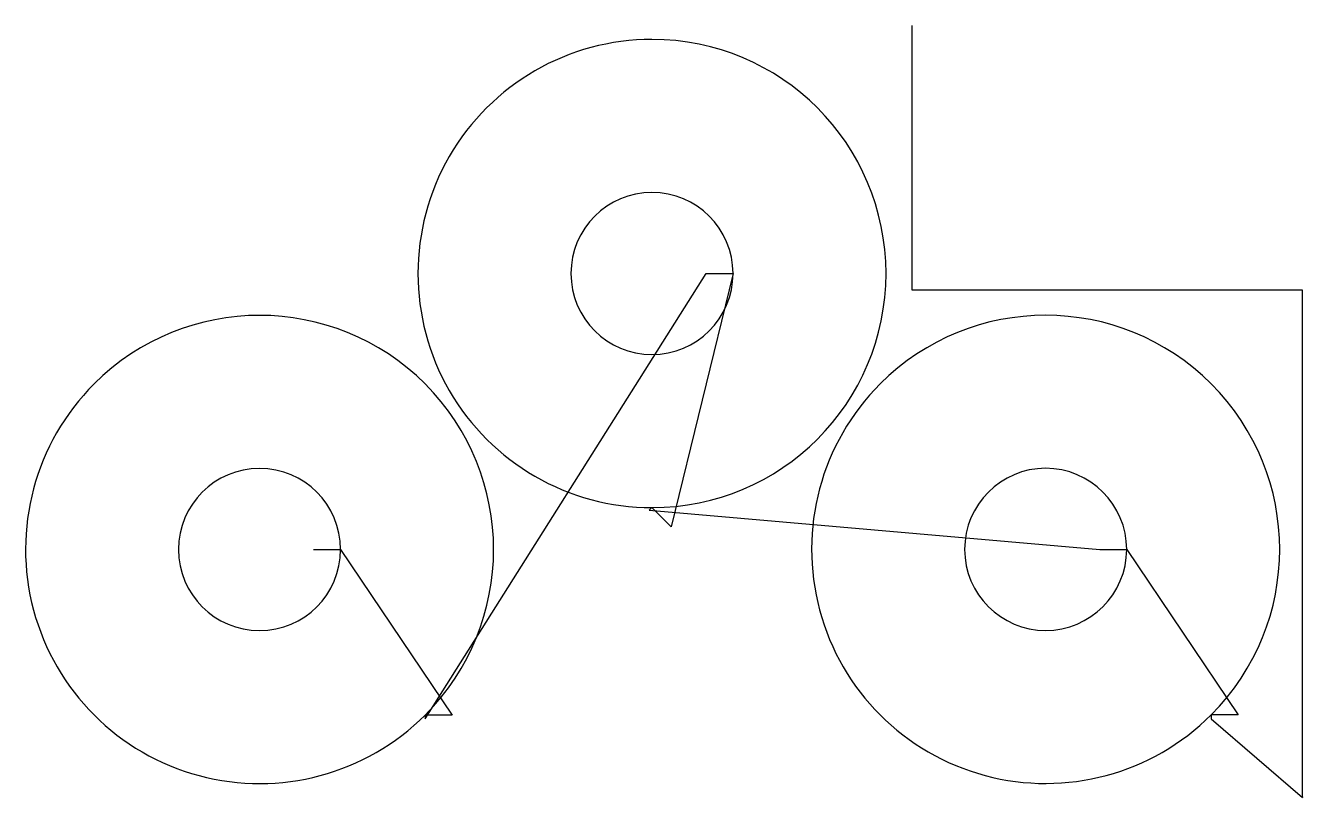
# Model space of a CAD drawing. Header units: metres. Extents: x 18 to 1673, y 0 to 1000.
import ezdxf

# ---------------------------------------------------------------- set-up
doc = ezdxf.new("R2010")
doc.units = ezdxf.units.M

msp = doc.modelspace()

# ---------------------------------------------------------------- linework, layer by layer
at = {"layer": 'TOOL_0'}
for p, q in [((1166.708, 999), (1166.708, 1000)), ((1166.708, 657.132), (1166.708, 999)), ((535.68, 101.821), (899.71, 678.75)), ((934.71, 678.75), (854.459, 350.751)), ((899.71, 678.75), (934.71, 678.75)), ((1672.541, 657.132), (1166.708, 657.132)), ((1672.541, 1), (1672.541, 657.132)), ((829.71, 375.5), (826.174, 371.964)), ((826.174, 371.964), (1409.792, 321.389)), ((854.459, 350.751), (829.71, 375.5)), ((391.25, 321.251), (426.25, 321.251)), ((426.25, 321.251), (570.68, 106.821)), ((1409.792, 321.389), (1444.792, 321.389)), ((1444.792, 321.389), (1589.222, 106.959)), ((570.68, 106.821), (535.68, 106.821)), ((535.68, 106.821), (535.68, 101.821)), ((1589.222, 106.959), (1554.222, 106.959)), ((1554.222, 106.959), (1554.222, 101.959)), ((1554.222, 101.959), (1672.541, 0)), ((1672.541, 0), (1672.541, 1)), ((1672.541, 1), (1672.541, 0)), ((1672.541, 0), (1672.541, 1))]:
    msp.add_line(p, q, dxfattribs=at)
for centre, radius, start, end in [((829.71, 678.75), 303.25, 89.999622, 270), ((829.71, 678.75), 303.25, 270, 89.999622), ((829.71, 678.75), 105, 0, 180), ((829.71, 678.75), 105, 180, 0), ((321.25, 321.251), 303.25, 315, 134.999733), ((1339.792, 321.389), 303.25, 315, 134.999733), ((321.25, 321.251), 303.25, 134.999733, 315), ((1339.792, 321.389), 303.25, 134.999733, 315), ((321.25, 321.251), 105, 0, 180), ((1339.792, 321.389), 105, 0, 180), ((321.25, 321.251), 105, 180, 0), ((1339.792, 321.389), 105, 180, 0)]:
    msp.add_arc(centre, radius, start, end, dxfattribs=at)

doc.saveas('drawing.dxf')
